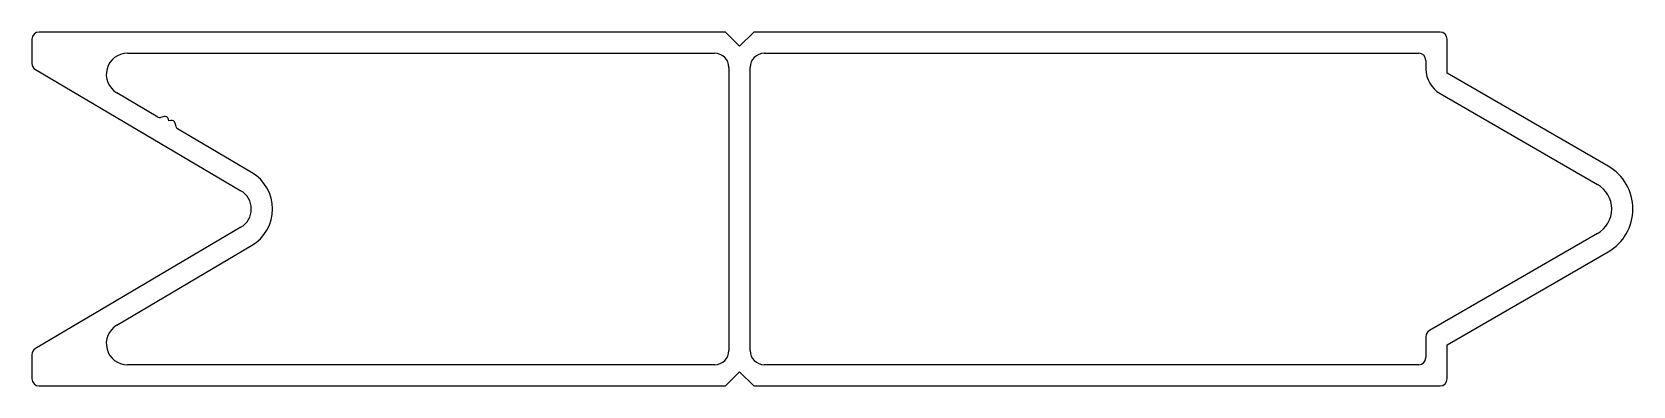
# Model space of a CAD drawing. Extents: x 2018 to 2131, y 1647 to 1672.
import ezdxf

# ---------------------------------------------------------------- set-up
doc = ezdxf.new("R2010")
doc.units = 0
doc.layers.get('0').update_dxf_attribs({"linetype": 'CONTINUOUS'})

msp = doc.modelspace()

# ---------------------------------------------------------------- linework, layer by layer
for p, q in [((2066.9, 1672.45), (2018.4, 1672.45)), ((2067.9, 1671.45), (2066.9, 1672.45)), ((2068.9, 1672.45), (2067.9, 1671.45)), ((2117.4, 1672.45), (2068.9, 1672.45)), ((2017.9, 1671.95), (2017.9, 1670.23)), ((2024.65, 1670.95), (2066.15, 1670.95)), ((2069.65, 1670.95), (2115.9, 1670.95)), ((2117.9, 1669.55), (2117.9, 1671.95)), ((2018.15, 1669.8), (2032.66, 1661.24)), ((2067.15, 1669.95), (2067.15, 1649.95)), ((2068.65, 1649.95), (2068.65, 1669.95)), ((2116.4, 1670.45), (2116.4, 1669.84)), ((2129.28, 1662.98), (2117.9, 1669.55)), ((2026.8, 1666.44), (2023.89, 1668.16)), ((2117.4, 1668.11), (2128.53, 1661.68)), ((2027.24, 1666.48), (2026.99, 1666.41)), ((2027.58, 1666.17), (2027.55, 1666.3)), ((2027.71, 1666.2), (2027.58, 1666.17)), ((2028.08, 1665.77), (2028.01, 1666.02)), ((2033.42, 1662.53), (2028.19, 1665.62)), ((2032.66, 1658.66), (2018.15, 1650.09)), ((2023.89, 1651.74), (2033.42, 1657.37)), ((2128.53, 1658.22), (2116.65, 1651.36)), ((2117.9, 1650.35), (2129.28, 1656.92)), ((2116.4, 1650.93), (2116.4, 1649.45)), ((2017.9, 1649.66), (2017.9, 1647.95)), ((2117.9, 1647.95), (2117.9, 1650.35)), ((2066.15, 1648.95), (2024.65, 1648.95)), ((2066.9, 1647.45), (2067.9, 1648.45)), ((2067.9, 1648.45), (2068.9, 1647.45)), ((2115.9, 1648.95), (2069.65, 1648.95)), ((2018.4, 1647.45), (2066.9, 1647.45)), ((2068.9, 1647.45), (2117.4, 1647.45))]:
    msp.add_line(p, q)
for centre, radius, start, end in [((2018.4, 1671.95), 0.5, 90, 180), ((2117.4, 1671.95), 0.5, 0, 90), ((2024.65, 1669.45), 1.5, 90, 239.45), ((2066.15, 1669.95), 1, 0, 90), ((2069.65, 1669.95), 1, 90, 180), ((2115.9, 1670.45), 0.5, 0, 90), ((2018.4, 1670.23), 0.5, 180, 239.45), ((2118.4, 1669.84), 2, 180, 240), ((2026.93, 1666.65), 0.25, 239.45, 284.45), ((2027.31, 1666.24), 0.25, 14.45, 104.45), ((2027.77, 1665.96), 0.25, 14.45, 104.45), ((2028.32, 1665.83), 0.25, 194.45, 239.45), ((2031.9, 1659.95), 3, 300.55, 59.45), ((2127.53, 1659.95), 3.5, 300, 60), ((2031.9, 1659.95), 1.5, 300.55, 59.45), ((2127.53, 1659.95), 2, 300, 60), ((2024.65, 1650.45), 1.5, 120.55, 270), ((2116.9, 1650.93), 0.5, 120, 180), ((2018.4, 1649.66), 0.5, 120.55, 180), ((2066.15, 1649.95), 1, 270, 0), ((2069.65, 1649.95), 1, 180, 270), ((2115.9, 1649.45), 0.5, 270, 360), ((2018.4, 1647.95), 0.5, 180, 270), ((2117.4, 1647.95), 0.5, 270, 360)]:
    msp.add_arc(centre, radius, start, end)

doc.saveas('drawing.dxf')
